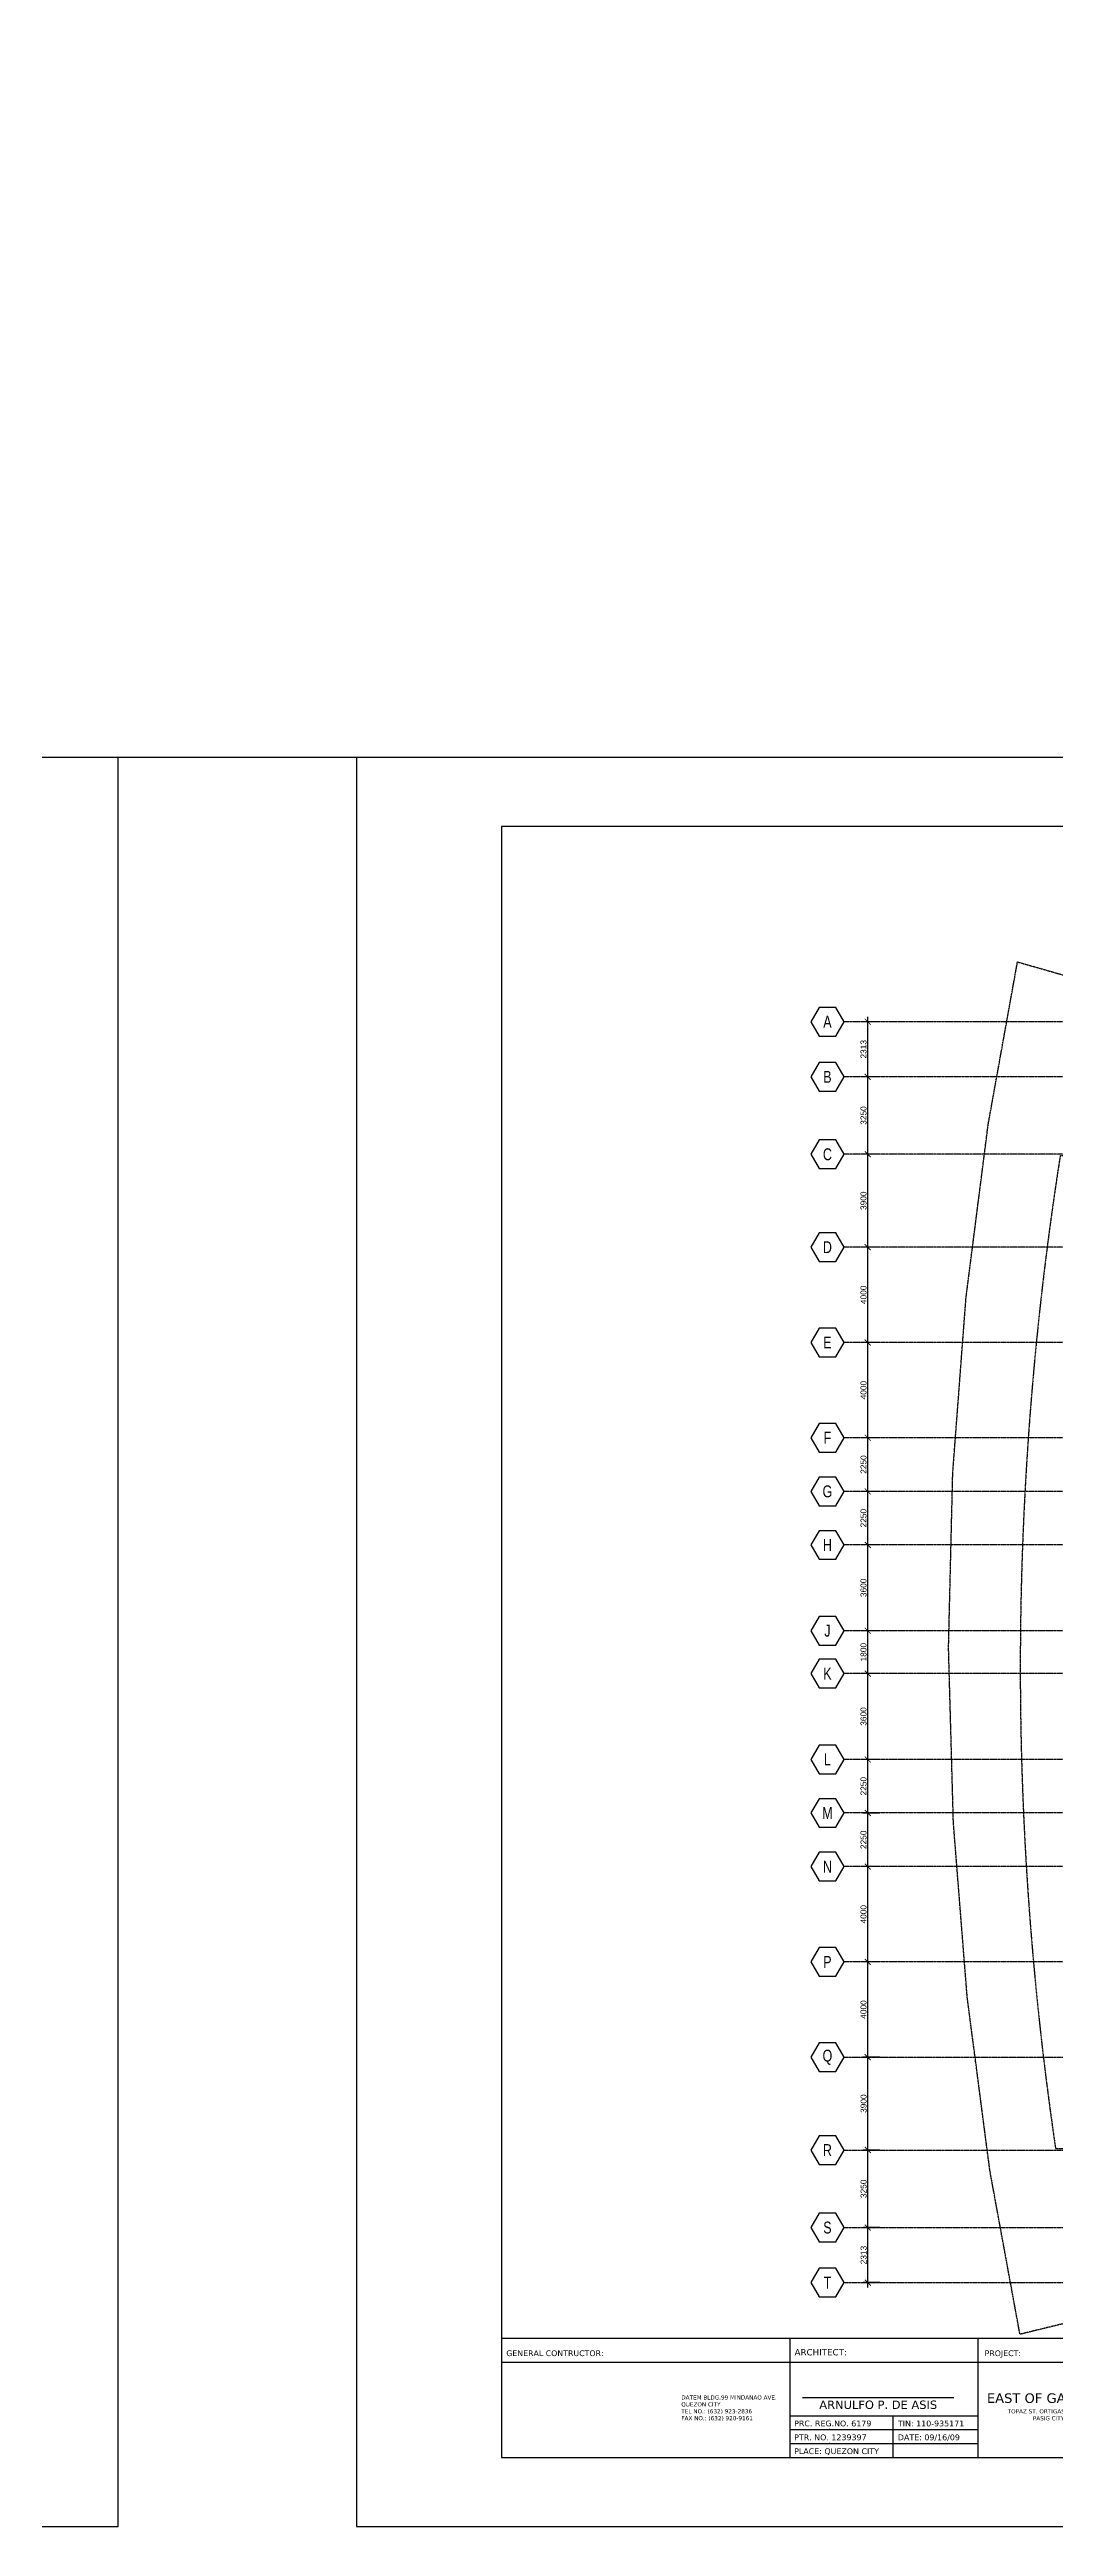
# Model space of a CAD drawing. Header units: inches. Extents: x -189245 to 740841, y -215444 to 469401.
# Drawn here: x 27876 to 70090, y -152678 to -48711 of the extents above; entities that cross this region are included whole.
import ezdxf
from ezdxf.enums import TextEntityAlignment as Align

# ---------------------------------------------------------------- set-up
doc = ezdxf.new("R2010")
doc.units = ezdxf.units.IN
doc.header["$LTSCALE"] = 10
doc.header["$MEASUREMENT"] = 0
doc.linetypes.add('GRID NORMAL$0$GRID BASEMENT$0$GRID GROUND$0$GRID$0$$0$PHANTOM', pattern=[2.5, 1.25, -0.25, 0.25, -0.25, 0.25, -0.25])
doc.linetypes.add('HIDDEN', pattern=[0.375, 0.25, -0.125])
for name, color, linetype in [('3', 252, 'Continuous'), ('a-dim', 8, 'Continuous'), ('A-GRID', 8, 'Continuous'), ('GRID BASEMENT$0$A-PROPERTY LINE', 1, 'Continuous'), ('P-FIXT-MISC', 251, 'Continuous'), ('TSG- plaster', 4, 'Continuous')]:
    doc.layers.add(name, color=color, linetype=linetype)
doc.layers.add('DEFPOINT', color=7, linetype='Continuous', plot=False)
doc.layers.add('DEFPOINT @ 1', color=7, linetype='Continuous', plot=False)
doc.styles.add('GRID NORMAL$0$GRID BASEMENT$0$GRID GROUND$0$GRID$0$Standard', font='ARIAL.TTF')
doc.styles.add('loudet_font200', font='romans.shx')
doc.dimstyles.new('GRID NORMAL$0$GRID BASEMENT$0$GRID GROUND$0$GRID$0$Standard', dxfattribs={"dimtxt": 250, "dimasz": 0.18, "dimexe": 0.18, "dimexo": 0.0625, "dimgap": 50, "dimtad": 1, "dimdec": 0, "dimzin": 0, "dimdsep": 46, "dimtxsty": 'GRID NORMAL$0$GRID BASEMENT$0$GRID GROUND$0$GRID$0$Standard', "dimcen": 0.09, "dimadec": 0, "dimazin": 0, "dimtfac": 1, "dimtdec": 0, "dimtofl": 0, "dimtmove": 0, "dimatfit": 3, "dimfxl": 1, "dimtolj": 1, "dimtzin": 0, "dimarcsym": 0})

# ---------------------------------------------------------------- blocks, each defined once
blk = doc.blocks.new('GRID NORMAL$0$GRID BASEMENT$0$GRID GROUND$0$GRID$0$$0$GRID-H')
at = {"color": 3}
blk.add_lwpolyline([(-10.4, 6), (-13.9, 0), (-10.4, -6), (-3.5, -6), (0, 0), (-3.5, 6)], close=True, dxfattribs=at)
at = {"color": 6, "style": 'GRID NORMAL$0$GRID BASEMENT$0$GRID GROUND$0$GRID$0$Standard', "width": 0.75}
blk.add_attdef('H', text='', height=5, dxfattribs=at).set_placement((-6.9, 0), align=Align.MIDDLE)
blk = doc.blocks.new('GRID NORMAL$0$GRID BASEMENT$0$GRID GROUND$0$GRID$0$_ARCHTICK')
at = {"color": 0, "linetype": 'ByBlock', "ltscale": 20, "const_width": 0.15}
blk.add_lwpolyline([(-0.5, -0.5), (0.5, 0.5)], dxfattribs=at)
blk = doc.blocks.new('*D458')
at = {"layer": 'a-dim', "color": 0, "lineweight": -2, "ltscale": 500}
for p, q in [((-99204, -235324), (-99904, -235324)), ((-99704, -237837), (-99704, -235124)), ((-99204, -237637), (-99904, -237637))]:
    blk.add_line(p, q, dxfattribs=at)
at = {"layer": 'Defpoints', "color": 0, "ltscale": 500}
for p in [(-99704, -235324), (-99204, -235324), (-99204, -237637)]:
    blk.add_point(p, dxfattribs=at)
at = {"layer": 'a-dim', "color": 0, "lineweight": -2, "ltscale": 500, "xscale": 250, "yscale": 250, "zscale": 250}
for p, rotation in [((-99704, -235324), 90), ((-99704, -237637), 270)]:
    blk.add_blockref('GRID NORMAL$0$GRID BASEMENT$0$GRID GROUND$0$GRID$0$_ARCHTICK', p, dxfattribs=dict(at, rotation=rotation))
at = {"layer": 'a-dim', "color": 3, "ltscale": 500, "insert": (-99881, -236480), "char_height": 250, "attachment_point": 5, "rotation": 90, "style": 'GRID NORMAL$0$GRID BASEMENT$0$GRID GROUND$0$GRID$0$Standard'}
blk.add_mtext('\\A1;2313', dxfattribs=at)
blk = doc.blocks.new('*D462')
at = {"layer": 'a-dim', "color": 0, "lineweight": -2, "ltscale": 500}
for p, q in [((-99204, -237637), (-99904, -237637)), ((-99704, -241087), (-99704, -237437)), ((-99204, -240887), (-99904, -240887))]:
    blk.add_line(p, q, dxfattribs=at)
at = {"layer": 'Defpoints', "color": 0, "ltscale": 500}
for p in [(-99704, -237637), (-99204, -237637), (-99204, -240887)]:
    blk.add_point(p, dxfattribs=at)
at = {"layer": 'a-dim', "color": 0, "lineweight": -2, "ltscale": 500, "xscale": 250, "yscale": 250, "zscale": 250}
for p, rotation in [((-99704, -237637), 90), ((-99704, -240887), 270)]:
    blk.add_blockref('GRID NORMAL$0$GRID BASEMENT$0$GRID GROUND$0$GRID$0$_ARCHTICK', p, dxfattribs=dict(at, rotation=rotation))
at = {"layer": 'a-dim', "color": 3, "ltscale": 500, "insert": (-99881, -239262), "char_height": 250, "attachment_point": 5, "rotation": 90, "style": 'GRID NORMAL$0$GRID BASEMENT$0$GRID GROUND$0$GRID$0$Standard'}
blk.add_mtext('\\A1;3250', dxfattribs=at)
blk = doc.blocks.new('*D463')
at = {"layer": 'a-dim', "color": 0, "lineweight": -2, "ltscale": 500}
for p, q in [((-99204, -240887), (-99904, -240887)), ((-99704, -244987), (-99704, -240687)), ((-99204, -244787), (-99904, -244787))]:
    blk.add_line(p, q, dxfattribs=at)
at = {"layer": 'Defpoints', "color": 0, "ltscale": 500}
for p in [(-99704, -240887), (-99204, -240887), (-99204, -244787)]:
    blk.add_point(p, dxfattribs=at)
at = {"layer": 'a-dim', "color": 0, "lineweight": -2, "ltscale": 500, "xscale": 250, "yscale": 250, "zscale": 250}
for p, rotation in [((-99704, -240887), 90), ((-99704, -244787), 270)]:
    blk.add_blockref('GRID NORMAL$0$GRID BASEMENT$0$GRID GROUND$0$GRID$0$_ARCHTICK', p, dxfattribs=dict(at, rotation=rotation))
at = {"layer": 'a-dim', "color": 3, "ltscale": 500, "insert": (-99881, -242837), "char_height": 250, "attachment_point": 5, "rotation": 90, "style": 'GRID NORMAL$0$GRID BASEMENT$0$GRID GROUND$0$GRID$0$Standard'}
blk.add_mtext('\\A1;3900', dxfattribs=at)
blk = doc.blocks.new('*D464')
at = {"layer": 'a-dim', "color": 0, "lineweight": -2, "ltscale": 500}
for p, q in [((-99204, -244787), (-99904, -244787)), ((-99704, -248987), (-99704, -244587)), ((-99204, -248787), (-99904, -248787))]:
    blk.add_line(p, q, dxfattribs=at)
at = {"layer": 'Defpoints', "color": 0, "ltscale": 500}
for p in [(-99704, -244787), (-99204, -244787), (-99204, -248787)]:
    blk.add_point(p, dxfattribs=at)
at = {"layer": 'a-dim', "color": 0, "lineweight": -2, "ltscale": 500, "xscale": 250, "yscale": 250, "zscale": 250}
for p, rotation in [((-99704, -244787), 90), ((-99704, -248787), 270)]:
    blk.add_blockref('GRID NORMAL$0$GRID BASEMENT$0$GRID GROUND$0$GRID$0$_ARCHTICK', p, dxfattribs=dict(at, rotation=rotation))
at = {"layer": 'a-dim', "color": 3, "ltscale": 500, "insert": (-99881, -246787), "char_height": 250, "attachment_point": 5, "rotation": 90, "style": 'GRID NORMAL$0$GRID BASEMENT$0$GRID GROUND$0$GRID$0$Standard'}
blk.add_mtext('\\A1;4000', dxfattribs=at)
blk = doc.blocks.new('*D465')
at = {"layer": 'a-dim', "color": 0, "lineweight": -2, "ltscale": 500}
for p, q in [((-99204, -248787), (-99904, -248787)), ((-99704, -252987), (-99704, -248587)), ((-99204, -252787), (-99904, -252787))]:
    blk.add_line(p, q, dxfattribs=at)
at = {"layer": 'Defpoints', "color": 0, "ltscale": 500}
for p in [(-99704, -248787), (-99204, -248787), (-99204, -252787)]:
    blk.add_point(p, dxfattribs=at)
at = {"layer": 'a-dim', "color": 0, "lineweight": -2, "ltscale": 500, "xscale": 250, "yscale": 250, "zscale": 250}
for p, rotation in [((-99704, -248787), 90), ((-99704, -252787), 270)]:
    blk.add_blockref('GRID NORMAL$0$GRID BASEMENT$0$GRID GROUND$0$GRID$0$_ARCHTICK', p, dxfattribs=dict(at, rotation=rotation))
at = {"layer": 'a-dim', "color": 3, "ltscale": 500, "insert": (-99881, -250787), "char_height": 250, "attachment_point": 5, "rotation": 90, "style": 'GRID NORMAL$0$GRID BASEMENT$0$GRID GROUND$0$GRID$0$Standard'}
blk.add_mtext('\\A1;4000', dxfattribs=at)
blk = doc.blocks.new('*D466')
at = {"layer": 'a-dim', "color": 0, "lineweight": -2, "ltscale": 500}
for p, q in [((-99704, -255237), (-99704, -252587)), ((-99204, -252787), (-99904, -252787)), ((-99204, -255037), (-99904, -255037))]:
    blk.add_line(p, q, dxfattribs=at)
at = {"layer": 'Defpoints', "color": 0, "ltscale": 500}
for p in [(-99704, -252787), (-99204, -252787), (-99204, -255037)]:
    blk.add_point(p, dxfattribs=at)
at = {"layer": 'a-dim', "color": 0, "lineweight": -2, "ltscale": 500, "xscale": 250, "yscale": 250, "zscale": 250}
for p, rotation in [((-99704, -252787), 90), ((-99704, -255037), 270)]:
    blk.add_blockref('GRID NORMAL$0$GRID BASEMENT$0$GRID GROUND$0$GRID$0$_ARCHTICK', p, dxfattribs=dict(at, rotation=rotation))
at = {"layer": 'a-dim', "color": 3, "ltscale": 500, "insert": (-99881, -253912), "char_height": 250, "attachment_point": 5, "rotation": 90, "style": 'GRID NORMAL$0$GRID BASEMENT$0$GRID GROUND$0$GRID$0$Standard'}
blk.add_mtext('\\A1;2250', dxfattribs=at)
blk = doc.blocks.new('*D467')
at = {"layer": 'a-dim', "color": 0, "lineweight": -2, "ltscale": 500}
for p, q in [((-99204, -255037), (-99904, -255037)), ((-99704, -257487), (-99704, -254837)), ((-99204, -257287), (-99904, -257287))]:
    blk.add_line(p, q, dxfattribs=at)
at = {"layer": 'Defpoints', "color": 0, "ltscale": 500}
for p in [(-99704, -255037), (-99204, -255037), (-99204, -257287)]:
    blk.add_point(p, dxfattribs=at)
at = {"layer": 'a-dim', "color": 0, "lineweight": -2, "ltscale": 500, "xscale": 250, "yscale": 250, "zscale": 250}
for p, rotation in [((-99704, -255037), 90), ((-99704, -257287), 270)]:
    blk.add_blockref('GRID NORMAL$0$GRID BASEMENT$0$GRID GROUND$0$GRID$0$_ARCHTICK', p, dxfattribs=dict(at, rotation=rotation))
at = {"layer": 'a-dim', "color": 3, "ltscale": 500, "insert": (-99881, -256162), "char_height": 250, "attachment_point": 5, "rotation": 90, "style": 'GRID NORMAL$0$GRID BASEMENT$0$GRID GROUND$0$GRID$0$Standard'}
blk.add_mtext('\\A1;2250', dxfattribs=at)
blk = doc.blocks.new('*D468')
at = {"layer": 'a-dim', "color": 0, "lineweight": -2, "ltscale": 500}
for p, q in [((-99204, -260887), (-99904, -260887)), ((-99704, -262887), (-99704, -260687)), ((-99204, -262687), (-99904, -262687))]:
    blk.add_line(p, q, dxfattribs=at)
at = {"layer": 'Defpoints', "color": 0, "ltscale": 500}
for p in [(-99704, -260887), (-99204, -260887), (-99204, -262687)]:
    blk.add_point(p, dxfattribs=at)
at = {"layer": 'a-dim', "color": 0, "lineweight": -2, "ltscale": 500, "xscale": 250, "yscale": 250, "zscale": 250}
for p, rotation in [((-99704, -260887), 90), ((-99704, -262687), 270)]:
    blk.add_blockref('GRID NORMAL$0$GRID BASEMENT$0$GRID GROUND$0$GRID$0$_ARCHTICK', p, dxfattribs=dict(at, rotation=rotation))
at = {"layer": 'a-dim', "color": 3, "ltscale": 500, "insert": (-99881, -261787), "char_height": 250, "attachment_point": 5, "rotation": 90, "style": 'GRID NORMAL$0$GRID BASEMENT$0$GRID GROUND$0$GRID$0$Standard'}
blk.add_mtext('\\A1;1800', dxfattribs=at)
blk = doc.blocks.new('*D469')
at = {"layer": 'a-dim', "color": 0, "lineweight": -2, "ltscale": 500}
for p, q in [((-99704, -268737), (-99704, -266087)), ((-99204, -266287), (-99904, -266287)), ((-99204, -268537), (-99904, -268537))]:
    blk.add_line(p, q, dxfattribs=at)
at = {"layer": 'Defpoints', "color": 0, "ltscale": 500}
for p in [(-99704, -266287), (-99204, -266287), (-99204, -268537)]:
    blk.add_point(p, dxfattribs=at)
at = {"layer": 'a-dim', "color": 0, "lineweight": -2, "ltscale": 500, "xscale": 250, "yscale": 250, "zscale": 250}
for p, rotation in [((-99704, -266287), 90), ((-99704, -268537), 270)]:
    blk.add_blockref('GRID NORMAL$0$GRID BASEMENT$0$GRID GROUND$0$GRID$0$_ARCHTICK', p, dxfattribs=dict(at, rotation=rotation))
at = {"layer": 'a-dim', "color": 3, "ltscale": 500, "insert": (-99881, -267412), "char_height": 250, "attachment_point": 5, "rotation": 90, "style": 'GRID NORMAL$0$GRID BASEMENT$0$GRID GROUND$0$GRID$0$Standard'}
blk.add_mtext('\\A1;2250', dxfattribs=at)
blk = doc.blocks.new('*D470')
at = {"layer": 'a-dim', "color": 0, "lineweight": -2, "ltscale": 500}
for p, q in [((-99204, -268537), (-99904, -268537)), ((-99704, -270987), (-99704, -268337)), ((-99204, -270787), (-99904, -270787))]:
    blk.add_line(p, q, dxfattribs=at)
at = {"layer": 'Defpoints', "color": 0, "ltscale": 500}
for p in [(-99704, -268537), (-99204, -268537), (-99204, -270787)]:
    blk.add_point(p, dxfattribs=at)
at = {"layer": 'a-dim', "color": 0, "lineweight": -2, "ltscale": 500, "xscale": 250, "yscale": 250, "zscale": 250}
for p, rotation in [((-99704, -268537), 90), ((-99704, -270787), 270)]:
    blk.add_blockref('GRID NORMAL$0$GRID BASEMENT$0$GRID GROUND$0$GRID$0$_ARCHTICK', p, dxfattribs=dict(at, rotation=rotation))
at = {"layer": 'a-dim', "color": 3, "ltscale": 500, "insert": (-99881, -269662), "char_height": 250, "attachment_point": 5, "rotation": 90, "style": 'GRID NORMAL$0$GRID BASEMENT$0$GRID GROUND$0$GRID$0$Standard'}
blk.add_mtext('\\A1;2250', dxfattribs=at)
blk = doc.blocks.new('*D471')
at = {"layer": 'a-dim', "color": 0, "lineweight": -2, "ltscale": 500}
for p, q in [((-99204, -270787), (-99904, -270787)), ((-99704, -274987), (-99704, -270587)), ((-99204, -274787), (-99904, -274787))]:
    blk.add_line(p, q, dxfattribs=at)
at = {"layer": 'Defpoints', "color": 0, "ltscale": 500}
for p in [(-99704, -270787), (-99204, -270787), (-99204, -274787)]:
    blk.add_point(p, dxfattribs=at)
at = {"layer": 'a-dim', "color": 0, "lineweight": -2, "ltscale": 500, "xscale": 250, "yscale": 250, "zscale": 250}
for p, rotation in [((-99704, -270787), 90), ((-99704, -274787), 270)]:
    blk.add_blockref('GRID NORMAL$0$GRID BASEMENT$0$GRID GROUND$0$GRID$0$_ARCHTICK', p, dxfattribs=dict(at, rotation=rotation))
at = {"layer": 'a-dim', "color": 3, "ltscale": 500, "insert": (-99881, -272787), "char_height": 250, "attachment_point": 5, "rotation": 90, "style": 'GRID NORMAL$0$GRID BASEMENT$0$GRID GROUND$0$GRID$0$Standard'}
blk.add_mtext('\\A1;4000', dxfattribs=at)
blk = doc.blocks.new('*D473')
at = {"layer": 'a-dim', "color": 0, "lineweight": -2, "ltscale": 500}
for p, q in [((-99204, -262687), (-99904, -262687)), ((-99704, -266487), (-99704, -262487)), ((-99204, -266287), (-99904, -266287))]:
    blk.add_line(p, q, dxfattribs=at)
at = {"layer": 'Defpoints', "color": 0, "ltscale": 500}
for p in [(-99704, -262687), (-99204, -262687), (-99204, -266287)]:
    blk.add_point(p, dxfattribs=at)
at = {"layer": 'a-dim', "color": 0, "lineweight": -2, "ltscale": 500, "xscale": 250, "yscale": 250, "zscale": 250}
for p, rotation in [((-99704, -262687), 90), ((-99704, -266287), 270)]:
    blk.add_blockref('GRID NORMAL$0$GRID BASEMENT$0$GRID GROUND$0$GRID$0$_ARCHTICK', p, dxfattribs=dict(at, rotation=rotation))
at = {"layer": 'a-dim', "color": 3, "ltscale": 500, "insert": (-99881, -264487), "char_height": 250, "attachment_point": 5, "rotation": 90, "style": 'GRID NORMAL$0$GRID BASEMENT$0$GRID GROUND$0$GRID$0$Standard'}
blk.add_mtext('\\A1;3600', dxfattribs=at)
blk = doc.blocks.new('*D474')
at = {"layer": 'a-dim', "color": 0, "lineweight": -2, "ltscale": 500}
for p, q in [((-99204, -257287), (-99904, -257287)), ((-99704, -261087), (-99704, -257087)), ((-99204, -260887), (-99904, -260887))]:
    blk.add_line(p, q, dxfattribs=at)
at = {"layer": 'Defpoints', "color": 0, "ltscale": 500}
for p in [(-99704, -257287), (-99204, -257287), (-99204, -260887)]:
    blk.add_point(p, dxfattribs=at)
at = {"layer": 'a-dim', "color": 0, "lineweight": -2, "ltscale": 500, "xscale": 250, "yscale": 250, "zscale": 250}
for p, rotation in [((-99704, -257287), 90), ((-99704, -260887), 270)]:
    blk.add_blockref('GRID NORMAL$0$GRID BASEMENT$0$GRID GROUND$0$GRID$0$_ARCHTICK', p, dxfattribs=dict(at, rotation=rotation))
at = {"layer": 'a-dim', "color": 3, "ltscale": 500, "insert": (-99881, -259087), "char_height": 250, "attachment_point": 5, "rotation": 90, "style": 'GRID NORMAL$0$GRID BASEMENT$0$GRID GROUND$0$GRID$0$Standard'}
blk.add_mtext('\\A1;3600', dxfattribs=at)
blk = doc.blocks.new('*D475')
at = {"layer": 'a-dim', "color": 0, "lineweight": -2, "ltscale": 500}
for p, q in [((-99204, -270787), (-99904, -270787)), ((-99704, -274987), (-99704, -270587)), ((-99204, -274787), (-99904, -274787))]:
    blk.add_line(p, q, dxfattribs=at)
at = {"layer": 'Defpoints', "color": 0, "ltscale": 500}
for p in [(-99704, -270787), (-99204, -270787), (-99204, -274787)]:
    blk.add_point(p, dxfattribs=at)
at = {"layer": 'a-dim', "color": 0, "lineweight": -2, "ltscale": 500, "xscale": 250, "yscale": 250, "zscale": 250}
for p, rotation in [((-99704, -270787), 90), ((-99704, -274787), 270)]:
    blk.add_blockref('GRID NORMAL$0$GRID BASEMENT$0$GRID GROUND$0$GRID$0$_ARCHTICK', p, dxfattribs=dict(at, rotation=rotation))
at = {"layer": 'a-dim', "color": 3, "ltscale": 500, "insert": (-99881, -272787), "char_height": 250, "attachment_point": 5, "rotation": 90, "style": 'GRID NORMAL$0$GRID BASEMENT$0$GRID GROUND$0$GRID$0$Standard'}
blk.add_mtext('\\A1;4000', dxfattribs=at)
blk = doc.blocks.new('*D476')
at = {"layer": 'a-dim', "color": 0, "lineweight": -2, "ltscale": 500}
for p, q in [((-99204, -274787), (-99904, -274787)), ((-99704, -278987), (-99704, -274587)), ((-99204, -278787), (-99904, -278787))]:
    blk.add_line(p, q, dxfattribs=at)
at = {"layer": 'Defpoints', "color": 0, "ltscale": 500}
for p in [(-99704, -274787), (-99204, -274787), (-99204, -278787)]:
    blk.add_point(p, dxfattribs=at)
at = {"layer": 'a-dim', "color": 0, "lineweight": -2, "ltscale": 500, "xscale": 250, "yscale": 250, "zscale": 250}
for p, rotation in [((-99704, -274787), 90), ((-99704, -278787), 270)]:
    blk.add_blockref('GRID NORMAL$0$GRID BASEMENT$0$GRID GROUND$0$GRID$0$_ARCHTICK', p, dxfattribs=dict(at, rotation=rotation))
at = {"layer": 'a-dim', "color": 3, "ltscale": 500, "insert": (-99881, -276787), "char_height": 250, "attachment_point": 5, "rotation": 90, "style": 'GRID NORMAL$0$GRID BASEMENT$0$GRID GROUND$0$GRID$0$Standard'}
blk.add_mtext('\\A1;4000', dxfattribs=at)
blk = doc.blocks.new('*D477')
at = {"layer": 'a-dim', "color": 0, "lineweight": -2, "ltscale": 500}
for p, q in [((-99701, -282887), (-99701, -278587)), ((-99201, -278787), (-99901, -278787)), ((-99201, -282687), (-99901, -282687))]:
    blk.add_line(p, q, dxfattribs=at)
at = {"layer": 'Defpoints', "color": 0, "ltscale": 500}
for p in [(-99701, -278787), (-99201, -278787), (-99201, -282687)]:
    blk.add_point(p, dxfattribs=at)
at = {"layer": 'a-dim', "color": 0, "lineweight": -2, "ltscale": 500, "xscale": 250, "yscale": 250, "zscale": 250}
for p, rotation in [((-99701, -278787), 90), ((-99701, -282687), 270)]:
    blk.add_blockref('GRID NORMAL$0$GRID BASEMENT$0$GRID GROUND$0$GRID$0$_ARCHTICK', p, dxfattribs=dict(at, rotation=rotation))
at = {"layer": 'a-dim', "color": 3, "ltscale": 500, "insert": (-99878, -280737), "char_height": 250, "attachment_point": 5, "rotation": 90, "style": 'GRID NORMAL$0$GRID BASEMENT$0$GRID GROUND$0$GRID$0$Standard'}
blk.add_mtext('\\A1;3900', dxfattribs=at)
blk = doc.blocks.new('*D478')
at = {"layer": 'a-dim', "color": 0, "lineweight": -2, "ltscale": 500}
for p, q in [((-99201, -282687), (-99901, -282687)), ((-99701, -286137), (-99701, -282487)), ((-99201, -285937), (-99901, -285937))]:
    blk.add_line(p, q, dxfattribs=at)
at = {"layer": 'Defpoints', "color": 0, "ltscale": 500}
for p in [(-99701, -282687), (-99201, -282687), (-99201, -285937)]:
    blk.add_point(p, dxfattribs=at)
at = {"layer": 'a-dim', "color": 0, "lineweight": -2, "ltscale": 500, "xscale": 250, "yscale": 250, "zscale": 250}
for p, rotation in [((-99701, -282687), 90), ((-99701, -285937), 270)]:
    blk.add_blockref('GRID NORMAL$0$GRID BASEMENT$0$GRID GROUND$0$GRID$0$_ARCHTICK', p, dxfattribs=dict(at, rotation=rotation))
at = {"layer": 'a-dim', "color": 3, "ltscale": 500, "insert": (-99878, -284312), "char_height": 250, "attachment_point": 5, "rotation": 90, "style": 'GRID NORMAL$0$GRID BASEMENT$0$GRID GROUND$0$GRID$0$Standard'}
blk.add_mtext('\\A1;3250', dxfattribs=at)
blk = doc.blocks.new('*D479')
at = {"layer": 'a-dim', "color": 0, "lineweight": -2, "ltscale": 500}
for p, q in [((-99701, -288449), (-99701, -285737)), ((-99201, -285937), (-99901, -285937)), ((-99201, -288249), (-99901, -288249))]:
    blk.add_line(p, q, dxfattribs=at)
at = {"layer": 'Defpoints', "color": 0, "ltscale": 500}
for p in [(-99701, -285937), (-99201, -285937), (-99201, -288249)]:
    blk.add_point(p, dxfattribs=at)
at = {"layer": 'a-dim', "color": 0, "lineweight": -2, "ltscale": 500, "xscale": 250, "yscale": 250, "zscale": 250}
for p, rotation in [((-99701, -285937), 90), ((-99701, -288249), 270)]:
    blk.add_blockref('GRID NORMAL$0$GRID BASEMENT$0$GRID GROUND$0$GRID$0$_ARCHTICK', p, dxfattribs=dict(at, rotation=rotation))
at = {"layer": 'a-dim', "color": 3, "ltscale": 500, "insert": (-99878, -287093), "char_height": 250, "attachment_point": 5, "rotation": 90, "style": 'GRID NORMAL$0$GRID BASEMENT$0$GRID GROUND$0$GRID$0$Standard'}
blk.add_mtext('\\A1;2313', dxfattribs=at)
blk = doc.blocks.new('grid')
at = {"layer": 'A-GRID', "linetype": 'GRID NORMAL$0$GRID BASEMENT$0$GRID GROUND$0$GRID$0$$0$PHANTOM'}
for p, q in [((-33688.1, -235324.1), (-100703.6, -235324.1)), ((-33688.1, -237636.6), (-100703.6, -237636.6)), ((-33688.1, -240886.6), (-100703.6, -240886.6)), ((-33688.1, -244786.6), (-100703.6, -244786.6)), ((-33688.1, -248786.6), (-100703.6, -248786.6)), ((-33688.1, -252786.6), (-100703.5, -252786.6)), ((-33688.1, -255036.6), (-100703.5, -255036.6)), ((-33688.1, -257286.6), (-100703.5, -257286.6)), ((-33688.1, -260886.6), (-100703.6, -260886.6)), ((-33688.1, -262686.6), (-100703.6, -262686.6)), ((-33688.1, -266286.6), (-100703.6, -266286.6)), ((-33688.1, -268536.6), (-100703.6, -268536.6)), ((-33688.1, -270786.6), (-100703.6, -270786.6)), ((-33688.1, -274776.9), (-100703.6, -274786.6))]:
    blk.add_line(p, q, dxfattribs=at)
for points in [[(-100703.5, -278787), (-33688.1, -278784.6)], [(-100703.6, -282686.6), (-33688.1, -282686.6)], [(-100703.6, -285936.6), (-33688.1, -285936.6)], [(-100703.6, -288249.1), (-33688.1, -288249.1)]]:
    blk.add_lwpolyline(points, dxfattribs=at)
at = {"layer": 'A-GRID'}
ref = blk.add_blockref('GRID NORMAL$0$GRID BASEMENT$0$GRID GROUND$0$GRID$0$$0$GRID-H', (-102089.2, -235324.1), dxfattribs=dict(at, xscale=100, yscale=100, zscale=100, rotation=180))
ref.add_attrib('H', 'A', dxfattribs={"layer": '0', "color": 6, "height": 500, "style": 'GRID NORMAL$0$GRID BASEMENT$0$GRID GROUND$0$GRID$0$Standard', "width": 0.75}).set_placement((-101396.4, -235324.1), align=Align.MIDDLE)
ref = blk.add_blockref('GRID NORMAL$0$GRID BASEMENT$0$GRID GROUND$0$GRID$0$$0$GRID-H', (-102089.2, -237636.6), dxfattribs=dict(at, xscale=100, yscale=100, zscale=100, rotation=180))
ref.add_attrib('H', 'B', dxfattribs={"layer": '0', "color": 6, "height": 500, "style": 'GRID NORMAL$0$GRID BASEMENT$0$GRID GROUND$0$GRID$0$Standard', "width": 0.75}).set_placement((-101396.4, -237636.6), align=Align.MIDDLE)
ref = blk.add_blockref('GRID NORMAL$0$GRID BASEMENT$0$GRID GROUND$0$GRID$0$$0$GRID-H', (-102089.2, -240886.6), dxfattribs=dict(at, xscale=100, yscale=100, zscale=100, rotation=180))
ref.add_attrib('H', 'C', dxfattribs={"layer": '0', "color": 6, "height": 500, "style": 'GRID NORMAL$0$GRID BASEMENT$0$GRID GROUND$0$GRID$0$Standard', "width": 0.75}).set_placement((-101396.4, -240886.6), align=Align.MIDDLE)
ref = blk.add_blockref('GRID NORMAL$0$GRID BASEMENT$0$GRID GROUND$0$GRID$0$$0$GRID-H', (-102089.2, -244786.6), dxfattribs=dict(at, xscale=100, yscale=100, zscale=100, rotation=180))
ref.add_attrib('H', 'D', dxfattribs={"layer": '0', "color": 6, "height": 500, "style": 'GRID NORMAL$0$GRID BASEMENT$0$GRID GROUND$0$GRID$0$Standard', "width": 0.75}).set_placement((-101396.4, -244786.6), align=Align.MIDDLE)
ref = blk.add_blockref('GRID NORMAL$0$GRID BASEMENT$0$GRID GROUND$0$GRID$0$$0$GRID-H', (-102089.2, -248786.6), dxfattribs=dict(at, xscale=100, yscale=100, zscale=100, rotation=180))
ref.add_attrib('H', 'E', dxfattribs={"layer": '0', "color": 6, "height": 500, "style": 'GRID NORMAL$0$GRID BASEMENT$0$GRID GROUND$0$GRID$0$Standard', "width": 0.75}).set_placement((-101396.4, -248786.6), align=Align.MIDDLE)
ref = blk.add_blockref('GRID NORMAL$0$GRID BASEMENT$0$GRID GROUND$0$GRID$0$$0$GRID-H', (-102089.2, -252786.6), dxfattribs=dict(at, xscale=100, yscale=100, zscale=100, rotation=180))
ref.add_attrib('H', 'F', dxfattribs={"layer": '0', "color": 6, "height": 500, "style": 'GRID NORMAL$0$GRID BASEMENT$0$GRID GROUND$0$GRID$0$Standard', "width": 0.75}).set_placement((-101396.4, -252786.6), align=Align.MIDDLE)
ref = blk.add_blockref('GRID NORMAL$0$GRID BASEMENT$0$GRID GROUND$0$GRID$0$$0$GRID-H', (-102089.2, -255036.6), dxfattribs=dict(at, xscale=100, yscale=100, zscale=100, rotation=180))
ref.add_attrib('H', 'G', dxfattribs={"layer": '0', "color": 6, "height": 500, "style": 'GRID NORMAL$0$GRID BASEMENT$0$GRID GROUND$0$GRID$0$Standard', "width": 0.75}).set_placement((-101396.4, -255036.6), align=Align.MIDDLE)
ref = blk.add_blockref('GRID NORMAL$0$GRID BASEMENT$0$GRID GROUND$0$GRID$0$$0$GRID-H', (-102089.2, -257286.6), dxfattribs=dict(at, xscale=100, yscale=100, zscale=100, rotation=180))
ref.add_attrib('H', 'H', dxfattribs={"layer": '0', "color": 6, "height": 500, "style": 'GRID NORMAL$0$GRID BASEMENT$0$GRID GROUND$0$GRID$0$Standard', "width": 0.75}).set_placement((-101396.4, -257286.6), align=Align.MIDDLE)
ref = blk.add_blockref('GRID NORMAL$0$GRID BASEMENT$0$GRID GROUND$0$GRID$0$$0$GRID-H', (-102089.2, -260886.6), dxfattribs=dict(at, xscale=100, yscale=100, zscale=100, rotation=180))
ref.add_attrib('H', 'J', dxfattribs={"layer": '0', "color": 6, "height": 500, "style": 'GRID NORMAL$0$GRID BASEMENT$0$GRID GROUND$0$GRID$0$Standard', "width": 0.75}).set_placement((-101396.4, -260886.6), align=Align.MIDDLE)
ref = blk.add_blockref('GRID NORMAL$0$GRID BASEMENT$0$GRID GROUND$0$GRID$0$$0$GRID-H', (-102089.2, -262686.6), dxfattribs=dict(at, xscale=100, yscale=100, zscale=100, rotation=180))
ref.add_attrib('H', 'K', dxfattribs={"layer": '0', "color": 6, "height": 500, "style": 'GRID NORMAL$0$GRID BASEMENT$0$GRID GROUND$0$GRID$0$Standard', "width": 0.75}).set_placement((-101396.4, -262686.6), align=Align.MIDDLE)
ref = blk.add_blockref('GRID NORMAL$0$GRID BASEMENT$0$GRID GROUND$0$GRID$0$$0$GRID-H', (-102089.2, -266286.6), dxfattribs=dict(at, xscale=100, yscale=100, zscale=100, rotation=180))
ref.add_attrib('H', 'L', dxfattribs={"layer": '0', "color": 6, "height": 500, "style": 'GRID NORMAL$0$GRID BASEMENT$0$GRID GROUND$0$GRID$0$Standard', "width": 0.75}).set_placement((-101396.4, -266286.6), align=Align.MIDDLE)
ref = blk.add_blockref('GRID NORMAL$0$GRID BASEMENT$0$GRID GROUND$0$GRID$0$$0$GRID-H', (-102089.2, -268536.6), dxfattribs=dict(at, xscale=100, yscale=100, zscale=100, rotation=180))
ref.add_attrib('H', 'M', dxfattribs={"layer": '0', "color": 6, "height": 500, "style": 'GRID NORMAL$0$GRID BASEMENT$0$GRID GROUND$0$GRID$0$Standard', "width": 0.75}).set_placement((-101396.4, -268536.6), align=Align.MIDDLE)
ref = blk.add_blockref('GRID NORMAL$0$GRID BASEMENT$0$GRID GROUND$0$GRID$0$$0$GRID-H', (-102089.2, -270786.6), dxfattribs=dict(at, xscale=100, yscale=100, zscale=100, rotation=180))
ref.add_attrib('H', 'N', dxfattribs={"layer": '0', "color": 6, "height": 500, "style": 'GRID NORMAL$0$GRID BASEMENT$0$GRID GROUND$0$GRID$0$Standard', "width": 0.75}).set_placement((-101396.4, -270786.6), align=Align.MIDDLE)
ref = blk.add_blockref('GRID NORMAL$0$GRID BASEMENT$0$GRID GROUND$0$GRID$0$$0$GRID-H', (-102089.2, -274786.6), dxfattribs=dict(at, xscale=100, yscale=100, zscale=100, rotation=180))
ref.add_attrib('H', 'P', dxfattribs={"layer": '0', "color": 6, "height": 500, "style": 'GRID NORMAL$0$GRID BASEMENT$0$GRID GROUND$0$GRID$0$Standard', "width": 0.75}).set_placement((-101396.4, -274786.6), align=Align.MIDDLE)
ref = blk.add_blockref('GRID NORMAL$0$GRID BASEMENT$0$GRID GROUND$0$GRID$0$$0$GRID-H', (-102089.2, -278787), dxfattribs=dict(at, xscale=100, yscale=100, zscale=100, rotation=180))
ref.add_attrib('H', 'Q', dxfattribs={"layer": '0', "color": 6, "height": 500, "style": 'GRID NORMAL$0$GRID BASEMENT$0$GRID GROUND$0$GRID$0$Standard', "width": 0.75}).set_placement((-101396.4, -278787), align=Align.MIDDLE)
ref = blk.add_blockref('GRID NORMAL$0$GRID BASEMENT$0$GRID GROUND$0$GRID$0$$0$GRID-H', (-102089.2, -282686.6), dxfattribs=dict(at, xscale=100, yscale=100, zscale=100, rotation=180))
ref.add_attrib('H', 'R', dxfattribs={"layer": '0', "color": 6, "height": 500, "style": 'GRID NORMAL$0$GRID BASEMENT$0$GRID GROUND$0$GRID$0$Standard', "width": 0.75}).set_placement((-101396.4, -282686.6), align=Align.MIDDLE)
ref = blk.add_blockref('GRID NORMAL$0$GRID BASEMENT$0$GRID GROUND$0$GRID$0$$0$GRID-H', (-102089.2, -285936.6), dxfattribs=dict(at, xscale=100, yscale=100, zscale=100, rotation=180))
ref.add_attrib('H', 'S', dxfattribs={"layer": '0', "color": 6, "height": 500, "style": 'GRID NORMAL$0$GRID BASEMENT$0$GRID GROUND$0$GRID$0$Standard', "width": 0.75}).set_placement((-101396.4, -285936.6), align=Align.MIDDLE)
ref = blk.add_blockref('GRID NORMAL$0$GRID BASEMENT$0$GRID GROUND$0$GRID$0$$0$GRID-H', (-102089.2, -288249.1), dxfattribs=dict(at, xscale=100, yscale=100, zscale=100, rotation=180))
ref.add_attrib('H', 'T', dxfattribs={"layer": '0', "color": 6, "height": 500, "style": 'GRID NORMAL$0$GRID BASEMENT$0$GRID GROUND$0$GRID$0$Standard', "width": 0.75}).set_placement((-101396.4, -288249.1), align=Align.MIDDLE)
at = {"layer": 'a-dim', "ltscale": 500}
for base, p1, p2, picture, middle in [((-99703.5724, -235324.0815), (-99203.5724, -237636.6148), (-99203.5724, -235324.0815), '*D458', (-99881.3009, -236480.3481)), ((-99703.6, -237636.6), (-99203.6, -240886.6), (-99203.6, -237636.6), '*D462', (-99881.3, -239261.6)), ((-99703.6, -240886.6), (-99203.6, -244786.6), (-99203.6, -240886.6), '*D463', (-99881.3, -242836.6)), ((-99703.6, -244786.6), (-99203.6, -248786.6), (-99203.6, -244786.6), '*D464', (-99881.2, -246786.6)), ((-99703.6, -248786.6), (-99203.6, -252786.6), (-99203.6, -248786.6), '*D465', (-99881.2, -250786.6)), ((-99703.6, -252786.6), (-99203.6, -255036.6), (-99203.6, -252786.6), '*D466', (-99881.2, -253911.6)), ((-99703.6, -255036.6), (-99203.6, -257286.6), (-99203.6, -255036.6), '*D467', (-99881.2, -256161.6)), ((-99703.6, -257286.6), (-99203.6, -260886.6), (-99203.6, -257286.6), '*D474', (-99881.3, -259086.6)), ((-99703.6, -260886.6), (-99203.6, -262686.6), (-99203.6, -260886.6), '*D468', (-99881.2, -261786.6)), ((-99703.6, -262686.6), (-99203.6, -266286.6), (-99203.6, -262686.6), '*D473', (-99881.3, -264486.6)), ((-99703.6, -266286.6), (-99203.6, -268536.6), (-99203.6, -266286.6), '*D469', (-99881.2, -267411.6)), ((-99703.6, -268536.6), (-99203.6, -270786.6), (-99203.6, -268536.6), '*D470', (-99881.2, -269661.6)), ((-99703.6, -270786.6), (-99204, -274786.9), (-99203.6, -270786.6), '*D471', (-99881.2, -272786.8)), ((-99703.6, -270786.6), (-99204, -274786.9), (-99203.6, -270786.6), '*D475', (-99881.2, -272786.8)), ((-99703.6, -274786.6), (-99204, -278786.9), (-99203.6, -274786.6), '*D476', (-99881.2, -276786.8)), ((-99700.6, -278787), (-99201, -282686.6), (-99200.6, -278787), '*D477', (-99878.3, -280736.8)), ((-99700.6, -282686.6), (-99201, -285936.6), (-99200.6, -282686.6), '*D478', (-99878.3, -284311.6)), ((-99700.6145, -285936.6126), (-99201.0026, -288249.1481), (-99200.6145, -285936.6126), '*D479', (-99878.343, -287092.8804))]:
    dim = blk.add_linear_dim(base=base, p1=p1, p2=p2, angle=270, dimstyle='GRID NORMAL$0$GRID BASEMENT$0$GRID GROUND$0$GRID$0$Standard', override={"dimasz": 250, "dimexe": 200, "dimblk1": 'GRID NORMAL$0$GRID BASEMENT$0$GRID GROUND$0$GRID$0$_ARCHTICK', "dimblk2": 'GRID NORMAL$0$GRID BASEMENT$0$GRID GROUND$0$GRID$0$_ARCHTICK', "dimsah": 1, "dimdle": 200, "dimclrt": 3}, dxfattribs=at)
    dim.commit()
    dim.dimension.update_dxf_attribs({"geometry": picture, "text_midpoint": middle})

msp = doc.modelspace()

# ---------------------------------------------------------------- linework, layer by layer
at = {"layer": '3', "color": 251, "linetype": 'GRID NORMAL$0$GRID BASEMENT$0$GRID GROUND$0$GRID$0$$0$PHANTOM', "flags": 128}
msp.add_lwpolyline([(122371.35219, -102411.03171), (121907.36937, -111088.63621), (122289.02822, -123192.62054), (123264.2428, -131263.91886), (68600.45806, -144612.45953), (67343.32397, -137766.93444), (66388.25096, -130469.16522), (65807.8851, -123132.083), (65604.30197, -115794.90685), (65780.48662, -108467.02455), (66335.07245, -101137.97723), (67262.72419, -93856.83294), (68496.50524, -87007.06036), (122390.30657, -102403.83529)], dxfattribs=at)
at = {"layer": 'DEFPOINT', "linetype": 'Continuous'}
for p, q in [((40754.93173, -78428.22268), (30754.93173, -78428.22268)), ((66839.09778, -144778.22268), (66839.09778, -149778.22268)), ((59478.50623, -147266.86116), (65822.75601, -147266.86116))]:
    msp.add_line(p, q, dxfattribs=at)
at = {"layer": 'DEFPOINT', "color": 5}
msp.add_line((46847.93173, -144778.22268), (142047.93173, -144778.22268), dxfattribs=at)
at = {"layer": 'DEFPOINT'}
for p, q in [((58961.65993, -149778.22268), (58961.65993, -144778.22268)), ((46847.93173, -145786.75492), (142047.93173, -145786.75492)), ((58961.65993, -148031.45233), (66838.07735, -148031.45233)), ((58961.65993, -148613.70911), (66838.07735, -148613.70911)), ((63259.75041, -148031.45233), (63259.75041, -149778.22268)), ((58961.65993, -149195.9659), (66838.07735, -149195.9659))]:
    msp.add_line(p, q, dxfattribs=at)
at = {"layer": 'DEFPOINT', "color": 2}
for points in [[(-74245.06827, -152678.22268), (30754.93173, -152678.22268), (30754.93173, -78428.22268), (-74245.06827, -78428.22268)], [(40754.93173, -152678.22268), (145754.93173, -152678.22268), (145754.93173, -78428.22268), (40754.93173, -78428.22268)]]:
    msp.add_lwpolyline(points, close=True, dxfattribs=at)
at = {"layer": 'DEFPOINT', "color": 5}
msp.add_lwpolyline([(46847.93173, -149778.22268), (142047.93173, -149778.22268), (142047.93173, -81328.22268), (46847.93173, -81328.22268)], close=True, dxfattribs=at)
at = {"layer": 'DEFPOINT', "linetype": 'Continuous'}
for p in [(60609.14167, -148613.70911), (60609.14167, -149195.9659)]:
    msp.add_point(p, dxfattribs=at)
at = {"layer": 'GRID BASEMENT$0$A-PROPERTY LINE', "color": 1, "linetype": 'HIDDEN'}
msp.add_lwpolyline([(71289.01965, -89518.7913), (76664.01965, -89518.7913), (76664.01965, -91831.32461), (83139.01965, -91831.32461), (83139.01965, -97076.8007), (103741.69566, -97080.90292), (118764.01977, -101368.31886), (118763.38716, -128186.90486), (108452.47205, -130613.1238), (108452.47205, -134881.32461), (83139.32108, -134876.8007), (83139.01965, -140131.32461), (76664.01965, -140131.32461), (76664.01965, -142444.32363), (71289.01965, -142444.34176), (71289.01965, -136831.32461), (70097.8017, -136831.32461, -0.0757802204), (70292.23686, -95131.32461), (71289.01965, -95131.32461), (71289.01965, -89518.7913)], format="xyb", dxfattribs=at)

# ---------------------------------------------------------------- block references
at = {"layer": 'TSG- plaster'}
msp.add_blockref('grid', (161916.94016, 145805.75787), dxfattribs=at)

# ---------------------------------------------------------------- texts
at = {"layer": 'DEFPOINT', "linetype": 'Continuous', "attachment_point": 1, "style": 'loudet_font200'}
for s, insert, char_height, width in [('{\\fVerdana|b0|i0|c0|p34;GENERAL CONTRUCTOR:}', (47042.50461, -145287.82213), 239.5008, 4543.466049), ('{\\fVerdana|b0|i0|c0|p34;ARCHITECT:}', (59141.40973, -145232.38515), 266.112, 7504.9885618), ('{\\fVerdana|b0|i0|c0|p34;PROJECT:}', (67115.51249, -145287.82213), 239.5008, 3054.6580909), ('{\\fVerdana|b0|i0|c0|p34;\\P\\H0.66667x;DATEM BLDG.99 MINDANAO AVE. QUEZON CITY\\PTEL NO.: (632) 923-2836\\PFAX NO.: (632) 920-9161}', (54387.74021, -146740.68235), 261.0175128, 4684.0400502), ('{\\fVerdana|b0|i0|c0|p34;ARNULFO P. DE ASIS}', (60178.55603, -147394.15136), 350, 6822.7168743), ('{\\fVerdana|b0|i0|c0|p34;PRC. REG.NO. 6179 }', (59123.32212, -148234.21446), 241.92, 6822.7168743), ('{\\fVerdana|b0|i0|c0|p34;TIN: 110-935171}', (63477.84218, -148234.21446), 241.92, 6822.7168743), ('{\\fVerdana|b0|i0|c0|p34;PTR. NO. 1239397}', (59123.32212, -148816.47124), 241.92, 6822.7168743), ('{\\fVerdana|b0|i0|c0|p34;PLACE: QUEZON CITY}', (59123.32212, -149398.72802), 241.92, 6822.7168743), ('{\\fVerdana|b0|i0|c0|p34;DATE: 09/16/09}', (63477.84218, -148816.47124), 241.92, 6822.7168743)]:
    msp.add_mtext(s, dxfattribs=dict(at, insert=insert, char_height=char_height, width=width))
at = {"layer": 'DEFPOINT @ 1', "linetype": 'Continuous', "insert": (69802.16333, -147659.15469), "char_height": 311.04, "attachment_point": 5, "style": 'loudet_font200'}
msp.add_mtext('{\\fVerdana|b0|i0|c0|p34;\\H1.286x;EAST OF GALLERIA\\H0.77759x;\\P\\H0.56x;TOPAZ ST. ORTIGAS CENTER\\PPASIG CITY}', dxfattribs=at)
at = {"layer": 'P-FIXT-MISC', "insert": (28703.57396, -48710.54213), "char_height": 0.18, "width": 8.8434209, "attachment_point": 1, "style": 'GRID NORMAL$0$GRID BASEMENT$0$GRID GROUND$0$GRID$0$Standard'}
msp.add_mtext('C:\\\\Documents and Settings\\\\eog_fragile\\\\Desktop\\\\UPDATED AS OF MARCH', dxfattribs=at)

doc.saveas('drawing.dxf')
